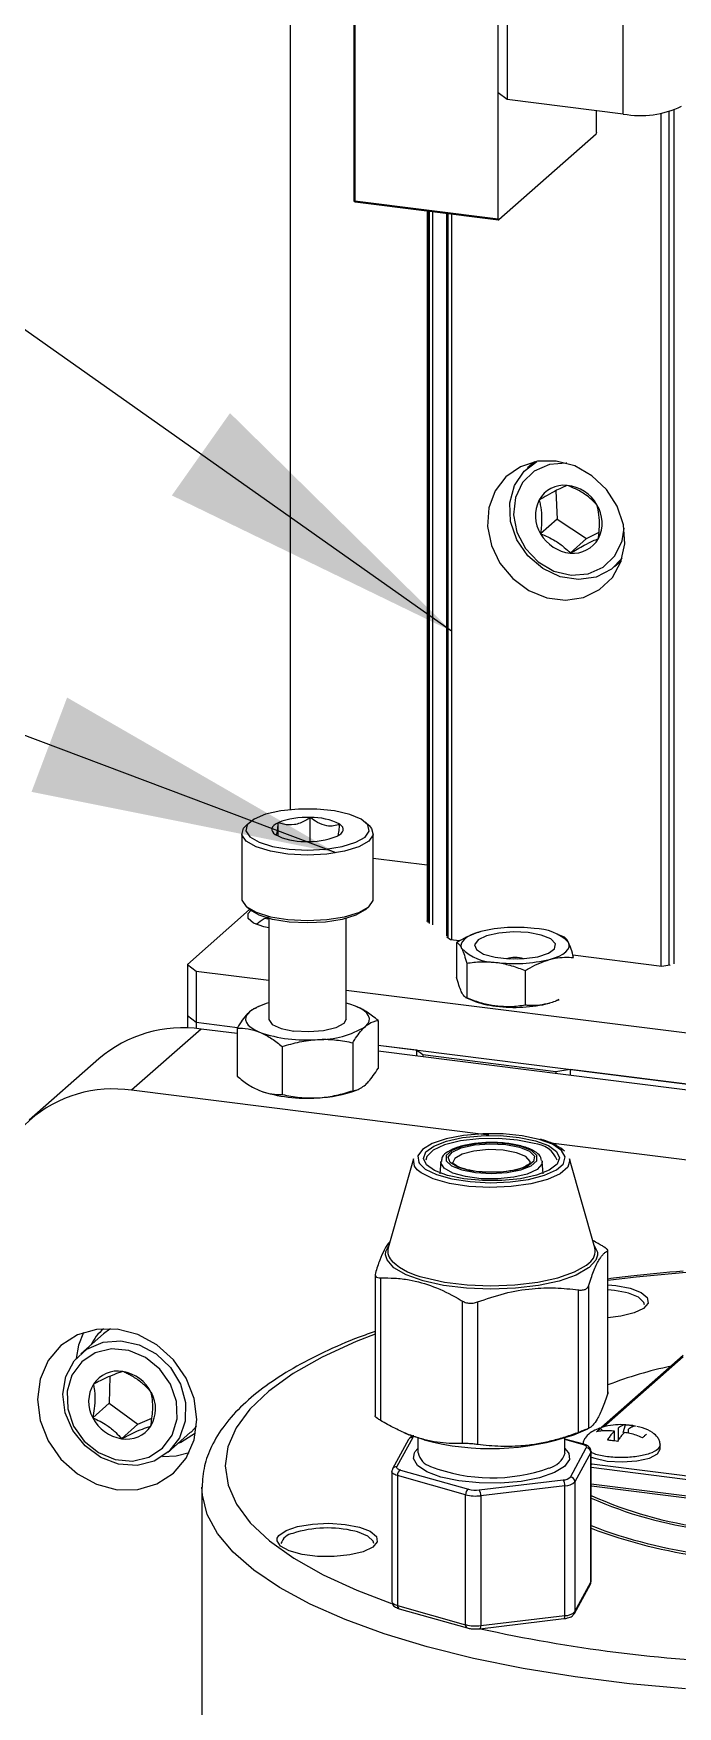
# Model space of a CAD drawing. Header units: millimetres. Extents: x 0 to 279, y 0 to 216.
# Drawn here: x 157.53 to 164.46, y 142.85 to 160.87 of the extents above; entities that cross this region are included whole.
import ezdxf

# ---------------------------------------------------------------- set-up
doc = ezdxf.new("R2010")
doc.units = ezdxf.units.MM
doc.layers.add('DIM', color=1, linetype='Continuous')
doc.dimstyles.new('SLDDIMSTYLE0', dxfattribs={"dimtxt": 0.18, "dimasz": 3.302, "dimexe": 0, "dimexo": 0.0625, "dimgap": 0, "dimtad": 0, "dimtih": 1, "dimtoh": 1, "dimdec": 0, "dimrnd": 1e-09, "dimzin": 0, "dimdsep": 46, "dimtxsty": 'Standard', "dimsah": 1, "dimcen": 0.09, "dimadec": 0, "dimazin": 0, "dimtfac": 3.302, "dimtdec": 0, "dimtofl": 0, "dimtmove": 0, "dimatfit": 3, "dimfxl": 0, "dimfrac": 2, "dimtolj": 1, "dimtzin": 0, "dimarcsym": 0})

msp = doc.modelspace()

# ---------------------------------------------------------------- linework, layer by layer
at = {"color": 7, "linetype": 'Continuous', "lineweight": 25}
for p, q in [((160.289, 163.914), (160.289, 152.512)), ((160.976, 162.5), (160.976, 159.075)), ((160.987, 162.495), (160.987, 159.07)), ((162.531, 160.234), (162.531, 162.2)), ((162.531, 158.875), (162.531, 162.2)), ((162.628, 162.158), (162.628, 160.163)), ((163.878, 160.005), (163.878, 162.001)), ((162.628, 160.163), (162.531, 160.234)), ((163.878, 160.005), (162.628, 160.163)), ((163.591, 159.811), (163.591, 160.041)), ((164.368, 160.031), (164.368, 150.836)), ((164.422, 160.048), (164.422, 150.852)), ((164.283, 160.013), (164.283, 150.826)), ((163.585, 159.79), (162.536, 158.865)), ((160.987, 159.07), (162.531, 158.875)), ((160.991, 159.058), (162.534, 158.864)), ((161.766, 158.961), (161.766, 151.309)), ((161.789, 158.958), (161.789, 151.286)), ((161.973, 158.935), (161.973, 151.155)), ((161.988, 158.933), (161.988, 151.133)), ((162.027, 158.928), (162.027, 151.11)), ((162.92, 156.259), (162.847, 156.194)), ((163.15, 155.947), (163.164, 155.64)), ((163.164, 155.64), (162.987, 155.484)), ((163.164, 155.64), (163.483, 155.432)), ((163.483, 155.432), (163.306, 155.276)), ((163.483, 155.432), (163.617, 155.501)), ((163.784, 155.131), (163.857, 155.196)), ((159.855, 152.378), (159.815, 152.343)), ((160.16, 152.227), (160.16, 152.372)), ((160.507, 152.172), (160.507, 152.427)), ((161.14, 152.343), (161.1, 152.378)), ((159.769, 152.259), (159.769, 151.554)), ((161.186, 151.554), (161.186, 152.259)), ((161.766, 151.915), (161.186, 151.988)), ((159.854, 151.436), (159.183, 150.844)), ((159.815, 151.47), (159.855, 151.435)), ((161.1, 151.435), (161.14, 151.47)), ((160.061, 151.338), (160.04, 151.332)), ((160.061, 151.341), (160.061, 150.257)), ((160.894, 150.257), (160.894, 151.341)), ((161.762, 151.311), (161.766, 151.314)), ((161.766, 151.309), (161.762, 151.311)), ((161.978, 151.14), (161.981, 151.143)), ((162.017, 151.112), (161.978, 151.14)), ((162.115, 151.099), (162.017, 151.112)), ((162.083, 151.08), (162.083, 150.707)), ((162.252, 151.169), (162.24, 151.164)), ((163.246, 151.138), (163.174, 151.169)), ((159.183, 150.844), (159.279, 150.774)), ((159.183, 150.844), (159.183, 150.294)), ((162.192, 150.859), (162.192, 150.485)), ((164.293, 150.825), (163.336, 150.945)), ((164.379, 150.838), (164.293, 150.825)), ((164.383, 150.841), (164.379, 150.838)), ((159.279, 150.774), (160.061, 150.675)), ((159.279, 150.774), (159.279, 150.224)), ((162.822, 150.779), (162.822, 150.406)), ((160.894, 150.57), (165.676, 149.968)), ((162.18, 150.49), (162.252, 150.459)), ((159.183, 150.294), (159.279, 150.224)), ((159.183, 150.294), (159.183, 150.161)), ((159.95, 150.393), (159.926, 150.382)), ((163.174, 150.459), (163.186, 150.465)), ((159.332, 150.15), (158.583, 149.49)), ((159.279, 150.224), (159.723, 150.168)), ((159.279, 150.224), (159.279, 150.155)), ((159.718, 150.101), (159.332, 150.15)), ((159.718, 150.159), (159.718, 149.643)), ((161.237, 150.242), (161.237, 149.726)), ((160.205, 149.961), (160.205, 149.444)), ((160.965, 150.002), (160.965, 149.486)), ((161.237, 149.977), (161.651, 149.925)), ((161.237, 149.977), (165.676, 149.418)), ((158.229, 149.828), (157.481, 149.168)), ((180.534, 147.478), (161.237, 149.91)), ((161.651, 149.925), (161.719, 149.875)), ((161.651, 149.925), (161.651, 149.857)), ((161.719, 149.875), (163.153, 149.694)), ((161.719, 149.875), (161.719, 149.849)), ((163.153, 149.694), (163.304, 149.717)), ((163.153, 149.694), (163.153, 149.668)), ((163.304, 149.717), (165.676, 149.418)), ((163.304, 149.717), (163.304, 149.649)), ((162.429, 149.005), (158.583, 149.49)), ((161.004, 149.492), (161.029, 149.503)), ((165.568, 148.61), (163.097, 148.921)), ((161.619, 148.751), (161.346, 147.792)), ((161.913, 148.722), (161.901, 148.59)), ((162.042, 148.712), (162.042, 148.708)), ((163.003, 148.73), (163.004, 148.722)), ((163.016, 148.59), (163.004, 148.722)), ((163.572, 147.792), (163.298, 148.751)), ((163.71, 146.226), (163.71, 147.761)), ((163.712, 146.242), (163.712, 147.765)), ((161.205, 147.506), (161.205, 145.982)), ((161.264, 147.469), (161.264, 145.934)), ((163.396, 145.805), (163.396, 147.34)), ((163.504, 147.382), (163.504, 145.848)), ((163.712, 147.395), (163.798, 147.387)), ((162.145, 145.685), (162.145, 147.22)), ((162.309, 147.21), (162.309, 145.675)), ((158.281, 146.868), (158.037, 146.653)), ((158.28, 146.922), (158.279, 146.922)), ((164.524, 146.634), (163.643, 145.857)), ((158.347, 146.409), (158.342, 146.119)), ((158.342, 146.119), (158.165, 145.963)), ((158.342, 146.119), (158.65, 145.893)), ((158.65, 145.893), (158.474, 145.737)), ((158.65, 145.893), (158.802, 145.958)), ((158.974, 145.59), (159.218, 145.806)), ((159.271, 145.797), (159.272, 145.797)), ((161.516, 145.803), (161.57, 145.78)), ((163.347, 145.78), (163.496, 145.844)), ((163.633, 145.848), (163.656, 145.821)), ((163.783, 145.713), (163.783, 145.818)), ((163.826, 145.723), (163.826, 145.854)), ((163.877, 145.803), (163.902, 145.887)), ((163.934, 145.796), (163.934, 145.84)), ((161.566, 145.729), (161.394, 145.414)), ((161.61, 145.752), (161.438, 145.437)), ((161.732, 145.724), (161.57, 145.78)), ((161.667, 145.744), (161.667, 145.585)), ((163.25, 145.585), (163.25, 145.744)), ((163.454, 145.677), (163.25, 145.734)), ((163.308, 145.324), (163.479, 145.639)), ((163.442, 145.681), (163.442, 145.68)), ((164.275, 145.626), (164.275, 145.681)), ((163.529, 145.589), (163.357, 145.274)), ((163.529, 144.191), (163.529, 145.589)), ((163.531, 144.201), (163.531, 145.599)), ((161.386, 145.383), (161.386, 143.984)), ((162.179, 145.133), (161.445, 145.34)), ((161.445, 145.34), (161.445, 143.942)), ((161.477, 145.4), (162.211, 145.193)), ((162.326, 145.186), (163.232, 145.294)), ((163.357, 145.274), (163.357, 143.875)), ((159.34, 145.21), (159.34, 141.62)), ((162.179, 143.734), (162.179, 145.133)), ((163.249, 145.231), (162.343, 145.123)), ((162.343, 145.123), (162.343, 143.724)), ((163.249, 143.833), (163.249, 145.231)), ((163.534, 145.231), (164.761, 145.076)), ((163.351, 143.854), (163.523, 144.17)), ((163.357, 143.875), (163.529, 144.191)), ((161.445, 143.942), (162.179, 143.734)), ((161.464, 143.906), (162.198, 143.699)), ((162.343, 143.724), (163.249, 143.833)), ((162.332, 143.691), (163.238, 143.799))]:
    msp.add_line(p, q, dxfattribs=at)
at = {"color": 8, "linetype": 'Continuous', "lineweight": 25}
for p, q in [((161.773, 158.96), (161.773, 151.298)), ((161.822, 158.954), (161.822, 151.273)), ((164.522, 146.619), (163.665, 145.863)), ((163.44, 145.676), (163.25, 145.729)), ((163.531, 145.469), (163.538, 145.468)), ((165.003, 145.24), (163.531, 145.426)), ((163.538, 145.468), (165.068, 145.275)), ((163.531, 145.253), (164.768, 145.097))]:
    msp.add_line(p, q, dxfattribs=at)
at = {"color": 8, "linetype": 'Continuous', "lineweight": 25, "flags": 128}
for points in [[(160.976, 159.075), (160.976, 159.075), (160.977, 159.074), (160.978, 159.073), (160.979, 159.072), (160.982, 159.071), (160.984, 159.07), (160.987, 159.07)], [(160.991, 159.058), (160.991, 159.058), (160.99, 159.059), (160.989, 159.06), (160.988, 159.062), (160.988, 159.064), (160.987, 159.067), (160.987, 159.07)], [(162.973, 148.961), (162.79, 149), (162.583, 149.021), (162.366, 149.022), (162.157, 149.004), (161.97, 148.968), (161.819, 148.916), (161.715, 148.853), (161.667, 148.783), (161.677, 148.711), (161.684, 148.7)], [(162.728, 148.818), (162.586, 148.844), (162.425, 148.851), (162.268, 148.836), (162.141, 148.802), (162.062, 148.755), (162.042, 148.712)], [(163.229, 148.694), (163.234, 148.7), (163.253, 148.772), (163.213, 148.843), (163.117, 148.908), (162.973, 148.961)], [(163.298, 148.751), (163.301, 148.738), (163.281, 148.662), (163.199, 148.59), (163.063, 148.528), (162.882, 148.481), (162.67, 148.452), (162.442, 148.443), (162.215, 148.455), (162.006, 148.487), (161.831, 148.537), (161.702, 148.6), (161.659, 148.635)], [(163.004, 148.722), (163, 148.694), (162.949, 148.636), (162.844, 148.588), (162.698, 148.553), (162.526, 148.536), (162.347, 148.538), (162.179, 148.56), (162.042, 148.599), (161.95, 148.65), (161.914, 148.709), (161.913, 148.722)], [(162.875, 148.71), (162.874, 148.724), (162.829, 148.776), (162.728, 148.818)], [(161.721, 147.438), (161.54, 147.502), (161.408, 147.579), (161.334, 147.664), (161.318, 147.717)], [(161.736, 147.472), (161.952, 147.425), (162.195, 147.394), (162.453, 147.384), (162.711, 147.394), (162.956, 147.423), (163.173, 147.47), (163.352, 147.533), (163.483, 147.607), (163.511, 147.631)], [(163.6, 147.715), (163.582, 147.66), (163.511, 147.581)], [(164.555, 147.529), (164.017, 147.479), (163.712, 147.443)], [(163.798, 147.387), (163.953, 147.357), (164.069, 147.312), (164.136, 147.257), (164.145, 147.198), (164.096, 147.141), (163.994, 147.092), (163.85, 147.057), (163.712, 147.041)], [(163.903, 147.313), (163.784, 147.335), (163.712, 147.342)], [(161.205, 146.865), (161, 146.783), (160.636, 146.616), (160.322, 146.438), (160.061, 146.25), (159.856, 146.055), (159.708, 145.855), (159.62, 145.65), (159.59, 145.444), (159.621, 145.237), (159.711, 145.033), (159.86, 144.832), (160.067, 144.637), (160.329, 144.45), (160.644, 144.272), (161.009, 144.105), (161.38, 143.964)], [(161.618, 145.761), (161.614, 145.757), (161.61, 145.752)], [(161.914, 145.324), (161.761, 145.381), (161.66, 145.449), (161.618, 145.525), (161.629, 145.585)], [(163.292, 145.579), (163.297, 145.513), (163.246, 145.439), (163.136, 145.372), (162.977, 145.317), (162.778, 145.278), (162.556, 145.259), (162.327, 145.261), (162.108, 145.283), (161.914, 145.324)], [(163.531, 145.599), (163.531, 145.596), (163.529, 145.589)], [(161.445, 145.34), (161.429, 145.345), (161.416, 145.351), (161.405, 145.357), (161.396, 145.364), (161.39, 145.371), (161.387, 145.378), (161.386, 145.383)], [(164.548, 143.042), (163.945, 143.097), (163.36, 143.171), (162.799, 143.262), (162.266, 143.371), (161.766, 143.496), (161.303, 143.636), (160.881, 143.79), (160.504, 143.956), (160.176, 144.133), (159.899, 144.32), (159.676, 144.514), (159.508, 144.715), (159.397, 144.92), (159.345, 145.128), (159.34, 145.214)], [(160.882, 144.815), (161.036, 144.785), (161.153, 144.74), (161.219, 144.685), (161.228, 144.626), (161.179, 144.568), (161.077, 144.52), (160.933, 144.485), (160.763, 144.467), (160.585, 144.469), (160.418, 144.49), (160.281, 144.528), (160.188, 144.579), (160.149, 144.637), (160.152, 144.665)], [(163.529, 144.191), (163.531, 144.198), (163.531, 144.201)], [(161.386, 143.984), (161.387, 143.98), (161.39, 143.972), (161.396, 143.965), (161.405, 143.959), (161.416, 143.953), (161.429, 143.947), (161.445, 143.942)], [(163.238, 143.799), (163.239, 143.799), (163.241, 143.8), (163.244, 143.804), (163.246, 143.809), (163.248, 143.816), (163.249, 143.824), (163.249, 143.833)], [(162.332, 143.691), (162.333, 143.691), (162.336, 143.692), (162.338, 143.696), (162.34, 143.701), (162.342, 143.708), (162.343, 143.716), (162.343, 143.724)]]:
    msp.add_lwpolyline(points, dxfattribs=at)
at = {"color": 7, "linetype": 'Continuous', "lineweight": 25, "flags": 128}
for points in [[(162.531, 158.875), (162.531, 158.872), (162.531, 158.87), (162.532, 158.867), (162.532, 158.866), (162.533, 158.864), (162.534, 158.864), (162.535, 158.864), (162.536, 158.865)], [(163.155, 156.267), (162.955, 156.265), (162.77, 156.207), (162.614, 156.099), (162.498, 155.947), (162.43, 155.764), (162.416, 155.563), (162.457, 155.359), (162.55, 155.167), (162.688, 155.001), (162.86, 154.874), (163.054, 154.794), (163.256, 154.769), (163.45, 154.799), (163.622, 154.883), (163.76, 155.014), (163.853, 155.183), (163.894, 155.377), (163.88, 155.582), (163.813, 155.782), (163.696, 155.962), (163.54, 156.11), (163.355, 156.215), (163.155, 156.267)], [(163.865, 155.221), (163.751, 155.104), (163.584, 155.018), (163.394, 154.99), (163.197, 155.021), (163.01, 155.109), (162.85, 155.246), (162.732, 155.42), (162.665, 155.616), (162.657, 155.816), (162.707, 156.003), (162.811, 156.159), (162.946, 156.263)], [(163.27, 156.244), (163.264, 156.244), (163.082, 156.23), (162.919, 156.158), (162.793, 156.035), (162.716, 155.874), (162.695, 155.689), (162.732, 155.5), (162.824, 155.325), (162.962, 155.181), (163.131, 155.081), (163.317, 155.037), (163.5, 155.051), (163.662, 155.124), (163.788, 155.246), (163.865, 155.408), (163.887, 155.545)], [(160.19, 152.5), (160.026, 152.463), (159.902, 152.411), (159.829, 152.349), (159.813, 152.283), (159.857, 152.219), (159.956, 152.162), (160.101, 152.116), (160.28, 152.088), (160.476, 152.078), (160.672, 152.087), (160.851, 152.116), (160.997, 152.161), (161.097, 152.218), (161.141, 152.282), (161.127, 152.348), (161.055, 152.41), (160.932, 152.462), (160.768, 152.499), (160.578, 152.519), (160.38, 152.519), (160.19, 152.5)], [(161.14, 152.343), (161.168, 152.311), (161.184, 152.241), (161.136, 152.173), (161.03, 152.112), (160.875, 152.064), (160.685, 152.034), (160.476, 152.023), (160.267, 152.034), (160.077, 152.065), (159.923, 152.113), (159.817, 152.174), (159.771, 152.242), (159.787, 152.313), (159.815, 152.343)], [(160.16, 152.372), (160.134, 152.358), (160.114, 152.342), (160.101, 152.326), (160.094, 152.309), (160.093, 152.293), (160.099, 152.276), (160.112, 152.26), (160.13, 152.244)], [(160.795, 152.227), (160.821, 152.241), (160.84, 152.257), (160.854, 152.273), (160.861, 152.29), (160.862, 152.306), (160.856, 152.323), (160.843, 152.339), (160.825, 152.355)], [(159.769, 151.554), (159.771, 151.537), (159.817, 151.468), (159.923, 151.407), (160.077, 151.359), (160.267, 151.328), (160.476, 151.318), (160.685, 151.328), (160.875, 151.358), (161.03, 151.406), (161.136, 151.467), (161.184, 151.536), (161.186, 151.554)], [(160.061, 151.239), (160.006, 151.251), (159.897, 151.29), (159.838, 151.34), (159.837, 151.393), (159.866, 151.426)], [(161.1, 151.435), (161.097, 151.432), (160.997, 151.375), (160.851, 151.33), (160.672, 151.302), (160.476, 151.292), (160.28, 151.302), (160.101, 151.331), (159.956, 151.376), (159.857, 151.433), (159.855, 151.435)], [(162.344, 151.2), (162.288, 151.183), (162.239, 151.163), (162.199, 151.142), (162.167, 151.119), (162.145, 151.094), (162.133, 151.069), (162.13, 151.044), (162.137, 151.018)], [(162.374, 150.958), (162.497, 150.923), (162.65, 150.906), (162.81, 150.908), (162.958, 150.929), (163.072, 150.967), (163.138, 151.015), (163.147, 151.069), (163.097, 151.12), (162.995, 151.161), (162.855, 151.188), (162.696, 151.196), (162.539, 151.184), (162.406, 151.154), (162.314, 151.11), (162.276, 151.058), (162.297, 151.005), (162.374, 150.958)], [(163.083, 150.899), (163.138, 150.917), (163.187, 150.936), (163.227, 150.958), (163.259, 150.981), (163.281, 151.005), (163.294, 151.031), (163.296, 151.056), (163.289, 151.081)], [(162.735, 150.904), (162.713, 150.906), (162.691, 150.904)], [(159.854, 150.335), (159.828, 150.308), (159.814, 150.279), (159.811, 150.25), (159.82, 150.221), (159.839, 150.193), (159.87, 150.165), (159.911, 150.14), (159.961, 150.116)], [(160.993, 150.397), (160.934, 150.419), (160.894, 150.43)], [(161.101, 150.178), (161.126, 150.206), (161.141, 150.235), (161.144, 150.264), (161.135, 150.293), (161.116, 150.321), (161.085, 150.348), (161.044, 150.374), (160.993, 150.397)], [(160.061, 150.257), (160.061, 150.252), (160.098, 150.2), (160.192, 150.156), (160.33, 150.127)], [(160.894, 150.257), (160.867, 150.208), (160.781, 150.162), (160.649, 150.13), (160.49, 150.118), (160.33, 150.127)], [(162.933, 148.946), (163.071, 148.894), (163.16, 148.831), (163.192, 148.762), (163.165, 148.693), (163.08, 148.629), (162.945, 148.576), (162.771, 148.538), (162.571, 148.518), (162.362, 148.517), (162.161, 148.536), (161.985, 148.573), (161.846, 148.625), (161.757, 148.688), (161.725, 148.757), (161.753, 148.826), (161.838, 148.889), (161.973, 148.942), (162.147, 148.981), (162.347, 149.001), (162.555, 149.002), (162.756, 148.983), (162.933, 148.946)], [(162.917, 148.916), (162.737, 148.953), (162.533, 148.971), (162.322, 148.967), (162.123, 148.944), (161.954, 148.901), (161.83, 148.844), (161.762, 148.778), (161.75, 148.736)], [(162.779, 148.885), (162.631, 148.914), (162.461, 148.925), (162.292, 148.915), (162.142, 148.886), (162.031, 148.843), (161.971, 148.789), (161.97, 148.731), (162.028, 148.677), (162.138, 148.633), (162.287, 148.604), (162.456, 148.594), (162.626, 148.604), (162.776, 148.632), (162.887, 148.676), (162.947, 148.73), (162.947, 148.787), (162.889, 148.841), (162.779, 148.885)], [(162.761, 148.878), (162.869, 148.834), (162.922, 148.779), (162.912, 148.722), (162.841, 148.67), (162.719, 148.63), (162.561, 148.607), (162.39, 148.605), (162.228, 148.624), (162.097, 148.661), (162.015, 148.711), (161.993, 148.768), (162.034, 148.824), (162.132, 148.87), (162.275, 148.902), (162.442, 148.915), (162.612, 148.906), (162.761, 148.878)], [(161.659, 148.635), (161.63, 148.673), (161.619, 148.749), (161.619, 148.751)], [(161.684, 148.7), (161.746, 148.642), (161.867, 148.582), (162.032, 148.536), (162.229, 148.506), (162.443, 148.494), (162.658, 148.503), (162.858, 148.53), (163.029, 148.575), (163.157, 148.633), (163.229, 148.694)], [(161.318, 147.717), (161.319, 147.752), (161.355, 147.825)], [(163.562, 147.825), (163.599, 147.748), (163.6, 147.715)], [(163.511, 147.581), (163.505, 147.576), (163.371, 147.499), (163.188, 147.435), (162.966, 147.387), (162.716, 147.357), (162.453, 147.348), (162.19, 147.358), (161.941, 147.389), (161.721, 147.438)], [(164.107, 147.179), (164.1, 147.206), (164.043, 147.261), (163.933, 147.305), (163.903, 147.313)], [(158.427, 146.917), (158.205, 146.915), (157.999, 146.855), (157.821, 146.74), (157.685, 146.578), (157.599, 146.38), (157.57, 146.16), (157.599, 145.933), (157.685, 145.714), (157.821, 145.518), (157.999, 145.358), (158.205, 145.246), (158.427, 145.188), (158.649, 145.19), (158.856, 145.25), (159.034, 145.365), (159.17, 145.527), (159.256, 145.724), (159.285, 145.944), (159.256, 146.172), (159.17, 146.391), (159.034, 146.587), (158.856, 146.747), (158.649, 146.859), (158.427, 146.917)], [(158.063, 146.881), (158.012, 146.744), (157.986, 146.601)], [(158.355, 146.923), (158.347, 146.918), (158.281, 146.868)], [(158.826, 145.496), (158.641, 145.45), (158.443, 145.464), (158.252, 145.536), (158.083, 145.66), (157.951, 145.825), (157.869, 146.017), (157.843, 146.217), (157.876, 146.409), (157.965, 146.576), (158.102, 146.702), (158.275, 146.776), (158.468, 146.793), (158.665, 146.749), (158.847, 146.65), (159, 146.504), (159.108, 146.324), (159.162, 146.126), (159.159, 145.927), (159.097, 145.746), (158.982, 145.598), (158.826, 145.496)], [(158.769, 145.537), (158.916, 145.634), (159.02, 145.776), (159.072, 145.951), (159.066, 146.139), (159.002, 146.324), (158.888, 146.487), (158.733, 146.612), (158.554, 146.686), (158.367, 146.704), (158.192, 146.662), (158.045, 146.565), (157.94, 146.422), (157.889, 146.248), (157.895, 146.059), (157.958, 145.874), (158.073, 145.711), (158.228, 145.587), (158.407, 145.512), (158.593, 145.495), (158.769, 145.537)], [(159.271, 145.797), (159.114, 145.697), (159.08, 145.684)], [(159.218, 145.806), (159.227, 145.813), (159.282, 145.872)], [(161.629, 145.585), (161.638, 145.601), (161.667, 145.633)], [(163.25, 145.633), (163.286, 145.59), (163.292, 145.579)], [(163.479, 145.639), (163.481, 145.644), (163.481, 145.649), (163.479, 145.654), (163.474, 145.659), (163.468, 145.664), (163.461, 145.668), (163.451, 145.672), (163.44, 145.676)], [(163.531, 145.54), (163.57, 145.526), (163.706, 145.496), (163.866, 145.487), (164.025, 145.498), (164.159, 145.529), (164.247, 145.575), (164.275, 145.626)], [(158.916, 145.546), (159.062, 145.553), (159.204, 145.588)], [(161.438, 145.437), (161.436, 145.432), (161.437, 145.427), (161.439, 145.422), (161.443, 145.417), (161.449, 145.412), (161.457, 145.408), (161.466, 145.404), (161.477, 145.4)], [(160.152, 144.665), (160.17, 144.696), (160.246, 144.749), (160.371, 144.792), (160.53, 144.818), (160.707, 144.826), (160.882, 144.815)], [(161.19, 144.607), (161.184, 144.634), (161.126, 144.688), (161.016, 144.733), (160.987, 144.741)]]:
    msp.add_lwpolyline(points, dxfattribs=at)
at = {"color": 7, "linetype": 'Continuous', "lineweight": 25}
for centre, radius, start, end in [((164.059, 161.042), 1.053, 260.1172, 295.1509), ((163.559, 159.809), 0.0328, 324.9309, 3.5931), ((160.993, 159.075), 0.0167, 180, 262.8192), ((163.242, 155.696), 0.311, 84.0163, 150.6107), ((163.232, 155.59), 0.417, 29.78, 84.1415), ((163.301, 155.68), 0.37, 152.9771, 211.9821), ((163.28, 155.601), 0.37, 332.9771, 31.9821), ((163.349, 155.691), 0.417, 209.78, 264.1415), ((163.339, 155.586), 0.311, 264.0163, 330.6107), ((160.459, 151.615), 0.814, 86.5919, 111.5324), ((160.527, 151.784), 0.644, 62.4842, 91.7746), ((160.428, 152.815), 0.644, 242.4842, 271.7746), ((160.496, 152.984), 0.814, 266.5919, 291.5324), ((162.716, 149.674), 1.571, 82.5487, 103.6968), ((162.926, 150.719), 0.513, 44.9714, 90.7042), ((162.501, 151.381), 0.513, 224.9714, 270.7042), ((162.711, 152.426), 1.571, 262.5487, 283.6968), ((162.713, 150.621), 0.3, 72.4462, 107.5538), ((160.182, 149.893), 0.551, 102.7053, 126.5674), ((162.598, 151.317), 0.925, 248.0005, 264.3156), ((162.711, 151.954), 1.571, 262.5487, 283.6968), ((159.134, 148.774), 1.389, 81.8416, 130.6612), ((160.463, 151.586), 1.554, 251.1486, 274.4899), ((160.604, 150.985), 0.948, 268.879, 301.6372), ((158.38, 148.148), 1.357, 81.3986, 181.4206), ((160.463, 150.958), 1.554, 251.1486, 274.4899), ((160.55, 150.683), 1.275, 271.5685, 290.8801), ((162.904, 148.634), 0.282, 21.1605, 87.364), ((161.49, 147.757), 0.149, 166.2029, 229.2395), ((163.421, 147.757), 0.155, 305.4938, 13.1579), ((158.671, 146.478), 0.592, 131.4782, 153.0409), ((165.257, 142.336), 4.27, 101.6901, 111.211), ((158.434, 146.151), 0.315, 80.264, 146.352), ((158.419, 146.045), 0.421, 26.7486, 80.7277), ((158.483, 146.138), 0.363, 148.9875, 208.8617), ((158.478, 146.06), 0.363, 328.9875, 28.8617), ((158.541, 146.153), 0.421, 206.7486, 260.7277), ((158.527, 146.047), 0.315, 260.264, 326.352), ((162.447, 148.417), 2.786, 255.1433, 288.8527), ((163.477, 145.588), 0.0518, 1.778, 87.1587), ((161.87, 145.635), 0.209, 193.8422, 251.3198), ((163.021, 145.654), 0.24, 283.9714, 343.4227), ((161.511, 145.344), 0.0657, 120.4472, 182.7977), ((163.233, 145.402), 0.108, 269.3441, 313.5856), ((163.147, 145.237), 0.102, 356.4763, 33.5716), ((163.251, 145.385), 0.154, 269.3441, 313.5856), ((163.305, 145.272), 0.0518, 1.778, 87.1587), ((162.245, 145.136), 0.0657, 120.4472, 182.7977), ((162.288, 145.565), 0.445, 255.9042, 277.17), ((162.287, 145.495), 0.312, 255.9042, 277.17), ((162.241, 145.129), 0.102, 356.4763, 33.5716), ((163.534, 145.235), 0.0045, 226.7038, 261.0367), ((165.327, 149.112), 4.371, 245.748, 262.6561), ((165.314, 149.122), 4.401, 246.1064, 262.5826), ((160.344, 144.56), 0.16, 99.267, 162.9177), ((165.418, 149.65), 5.202, 248.7367, 262.7361), ((165.421, 149.715), 5.29, 249.0672, 262.7433), ((163.251, 143.986), 0.154, 269.3441, 313.5856), ((162.288, 144.166), 0.445, 255.9042, 277.17)]:
    msp.add_arc(centre, radius, start, end, dxfattribs=at)
at = {"color": 8, "linetype": 'Continuous', "lineweight": 25}
for centre, radius, start, end in [((161.877, 148.183), 0.724, 228.0576, 258.7487), ((161.606, 145.706), 0.0461, 85.2862, 150.4669), ((163.448, 145.657), 0.0207, 74.9238, 113.3106), ((161.434, 145.391), 0.0461, 85.2837, 150.6335), ((162.463, 147.159), 1.843, 249.0197, 289.5124), ((163.561, 145.447), 0.0313, 137.5555, 161.2518), ((160.693, 143.546), 1.23, 76.1871, 107.7622), ((163.485, 144.19), 0.0436, 331.4942, 0.169), ((161.479, 143.937), 0.0338, 171.6069, 244.1704), ((163.313, 143.875), 0.0436, 331.4643, 0.1692), ((162.213, 143.729), 0.0338, 171.6023, 244.2058), ((165.807, 159.375), 16.063, 257.5302, 268.0881)]:
    msp.add_arc(centre, radius, start, end, dxfattribs=at)
at = {"color": 7, "linetype": 'Continuous', "lineweight": 25}
for points, knots in [([(163.275, 156.005), (163.258, 155.998), (163.225, 155.984), (163.153, 155.95), (163.065, 155.902), (163, 155.865), (162.971, 155.848)], [0, 0, 0, 0, 0.216453, 0.440306, 0.751896, 1, 1, 1, 1]), ([(163.594, 155.797), (163.557, 155.834), (163.492, 155.897), (163.372, 155.966), (163.305, 155.993), (163.275, 156.005)], [0, 0, 0, 0, 0.439122, 0.751371, 1, 1, 1, 1]), ([(162.971, 155.848), (162.976, 155.831), (162.988, 155.782), (163.001, 155.681), (162.997, 155.57), (162.989, 155.504), (162.987, 155.484)], [0, 0, 0, 0, 0.180942, 0.506293, 0.843975, 1, 1, 1, 1]), ([(163.61, 155.433), (163.612, 155.454), (163.62, 155.519), (163.624, 155.63), (163.611, 155.731), (163.599, 155.78), (163.594, 155.797)], [0, 0, 0, 0, 0.156025, 0.493707, 0.819058, 1, 1, 1, 1]), ([(162.987, 155.484), (163.013, 155.473), (163.066, 155.452), (163.156, 155.405), (163.24, 155.343), (163.286, 155.297), (163.306, 155.276)], [0, 0, 0, 0, 0.216453, 0.440306, 0.751896, 1, 1, 1, 1]), ([(163.306, 155.276), (163.331, 155.291), (163.382, 155.32), (163.468, 155.367), (163.548, 155.407), (163.591, 155.425), (163.61, 155.433)], [0, 0, 0, 0, 0.216453, 0.440306, 0.751896, 1, 1, 1, 1]), ([(160.16, 152.372), (160.158, 152.352), (160.154, 152.311), (160.146, 152.259), (160.138, 152.235), (160.133, 152.241), (160.13, 152.244)], [0, 0, 0, 0, 0.216453, 0.440306, 0.751896, 1, 1, 1, 1]), ([(160.507, 152.427), (160.49, 152.416), (160.436, 152.381), (160.337, 152.343), (160.235, 152.348), (160.18, 152.366), (160.16, 152.372)], [0, 0, 0, 0, 0.156025, 0.493707, 0.819058, 1, 1, 1, 1]), ([(160.825, 152.355), (160.803, 152.348), (160.759, 152.335), (160.677, 152.335), (160.588, 152.367), (160.532, 152.409), (160.507, 152.427)], [0, 0, 0, 0, 0.216453, 0.440306, 0.751896, 1, 1, 1, 1]), ([(160.802, 152.224), (160.804, 152.227), (160.809, 152.233), (160.817, 152.28), (160.822, 152.332), (160.825, 152.355)], [0, 0, 0, 0, 0.249547, 0.667336, 1, 1, 1, 1]), ([(160.066, 151.359), (160.047, 151.352), (159.997, 151.333), (159.956, 151.299), (159.931, 151.278)], [0, 0, 0, 0, 0.384866, 1, 1, 1, 1]), ([(160.04, 151.332), (160.043, 151.335), (160.048, 151.341), (160.053, 151.345), (160.055, 151.347)], [0, 0, 0, 0, 0.555498, 1, 1, 1, 1]), ([(162.344, 151.2), (162.274, 151.175), (162.185, 151.143), (162.1, 151.091), (162.083, 151.08)], [0, 0, 0, 0, 0.794635, 1, 1, 1, 1]), ([(162.083, 151.08), (162.092, 151.076), (162.11, 151.067), (162.128, 151.035), (162.137, 151.018)], [0, 0, 0, 0, 0.495458, 1, 1, 1, 1]), ([(162.137, 151.018), (162.139, 151.016), (162.148, 150.995), (162.167, 150.947), (162.183, 150.888), (162.192, 150.859)], [0, 0, 0, 0, 0.070036, 0.530757, 1, 1, 1, 1]), ([(163.289, 151.081), (163.287, 151.084), (163.278, 151.103), (163.259, 151.13), (163.243, 151.139), (163.234, 151.143)], [0, 0, 0, 0, 0.070036, 0.530757, 1, 1, 1, 1]), ([(163.343, 150.921), (163.334, 150.953), (163.316, 151.017), (163.298, 151.06), (163.289, 151.081)], [0, 0, 0, 0, 0.495458, 1, 1, 1, 1]), ([(162.192, 150.859), (162.243, 150.866), (162.346, 150.881), (162.453, 150.872), (162.507, 150.868)], [0, 0, 0, 0, 0.495458, 1, 1, 1, 1]), ([(162.507, 150.868), (162.514, 150.867), (162.571, 150.859), (162.677, 150.835), (162.773, 150.798), (162.822, 150.779)], [0, 0, 0, 0, 0.070036, 0.530757, 1, 1, 1, 1]), ([(162.822, 150.779), (162.839, 150.79), (162.924, 150.842), (163.012, 150.874), (163.083, 150.899)], [0, 0, 0, 0, 0.205365, 1, 1, 1, 1]), ([(163.083, 150.899), (163.103, 150.904), (163.191, 150.926), (163.277, 150.923), (163.343, 150.921)], [0, 0, 0, 0, 0.227426, 1, 1, 1, 1]), ([(162.137, 150.547), (162.136, 150.55), (162.126, 150.57), (162.108, 150.618), (162.091, 150.677), (162.083, 150.707)], [0, 0, 0, 0, 0.070036, 0.530757, 1, 1, 1, 1]), ([(162.192, 150.485), (162.183, 150.49), (162.165, 150.498), (162.147, 150.531), (162.137, 150.547)], [0, 0, 0, 0, 0.495458, 1, 1, 1, 1]), ([(162.507, 150.397), (162.499, 150.398), (162.443, 150.405), (162.336, 150.429), (162.24, 150.467), (162.192, 150.485)], [0, 0, 0, 0, 0.070036, 0.530757, 1, 1, 1, 1]), ([(159.854, 150.335), (159.836, 150.318), (159.801, 150.283), (159.755, 150.219), (159.728, 150.175), (159.718, 150.159)], [0, 0, 0, 0, 0.3839, 0.7734, 1, 1, 1, 1]), ([(159.924, 150.375), (159.912, 150.372), (159.889, 150.366), (159.865, 150.345), (159.854, 150.335)], [0, 0, 0, 0, 0.5247038, 1, 1, 1, 1]), ([(161.237, 150.242), (161.198, 150.274), (161.118, 150.338), (161.035, 150.378), (160.993, 150.397)], [0, 0, 0, 0, 0.495458, 1, 1, 1, 1]), ([(162.822, 150.406), (162.771, 150.399), (162.667, 150.384), (162.561, 150.392), (162.507, 150.397)], [0, 0, 0, 0, 0.495458, 1, 1, 1, 1]), ([(163.083, 150.428), (163.048, 150.42), (162.978, 150.404), (162.891, 150.402), (162.839, 150.405), (162.822, 150.406)], [0, 0, 0, 0, 0.39445, 0.794928, 1, 1, 1, 1]), ([(163.182, 150.467), (163.169, 150.46), (163.136, 150.442), (163.103, 150.433), (163.083, 150.428)], [0, 0, 0, 0, 0.399113, 1, 1, 1, 1]), ([(159.718, 150.159), (159.757, 150.159), (159.837, 150.158), (159.92, 150.13), (159.961, 150.116)], [0, 0, 0, 0, 0.495458, 1, 1, 1, 1]), ([(159.961, 150.116), (159.967, 150.114), (160.011, 150.095), (160.094, 150.049), (160.168, 149.99), (160.205, 149.961)], [0, 0, 0, 0, 0.0700474, 0.5307624, 1, 1, 1, 1]), ([(160.965, 150.002), (160.975, 150.018), (161.002, 150.062), (161.047, 150.125), (161.083, 150.161), (161.101, 150.178)], [0, 0, 0, 0, 0.226601, 0.610821, 1, 1, 1, 1]), ([(161.101, 150.178), (161.112, 150.187), (161.158, 150.225), (161.203, 150.235), (161.237, 150.242)], [0, 0, 0, 0, 0.244366, 1, 1, 1, 1]), ([(160.205, 149.961), (160.267, 149.98), (160.391, 150.018), (160.52, 150.031), (160.585, 150.037)], [0, 0, 0, 0, 0.495458, 1, 1, 1, 1]), ([(160.585, 150.037), (160.594, 150.038), (160.662, 150.041), (160.791, 150.036), (160.907, 150.013), (160.965, 150.002)], [0, 0, 0, 0, 0.070047, 0.530762, 1, 1, 1, 1]), ([(159.718, 149.643), (159.737, 149.627), (159.777, 149.595), (159.837, 149.552), (159.899, 149.515), (159.941, 149.497), (159.961, 149.487)], [0, 0, 0, 0, 0.247269, 0.495363, 0.746874, 1, 1, 1, 1]), ([(161.101, 149.55), (161.112, 149.56), (161.158, 149.604), (161.203, 149.673), (161.237, 149.726)], [0, 0, 0, 0, 0.244366, 1, 1, 1, 1]), ([(159.961, 149.487), (159.967, 149.485), (160.011, 149.468), (160.094, 149.447), (160.168, 149.445), (160.205, 149.444)], [0, 0, 0, 0, 0.070047, 0.530762, 1, 1, 1, 1]), ([(160.205, 149.444), (160.267, 149.432), (160.391, 149.407), (160.52, 149.408), (160.585, 149.409)], [0, 0, 0, 0, 0.495458, 1, 1, 1, 1]), ([(160.585, 149.409), (160.594, 149.409), (160.662, 149.414), (160.791, 149.433), (160.907, 149.468), (160.965, 149.486)], [0, 0, 0, 0, 0.0700474, 0.5307624, 1, 1, 1, 1]), ([(160.965, 149.486), (160.975, 149.487), (161.002, 149.491), (161.047, 149.508), (161.083, 149.536), (161.101, 149.55)], [0, 0, 0, 0, 0.226601, 0.610821, 1, 1, 1, 1]), ([(162.793, 148.886), (162.769, 148.892), (162.7, 148.91), (162.565, 148.927), (162.396, 148.929), (162.232, 148.913), (162.089, 148.88), (161.988, 148.833), (161.926, 148.783), (161.921, 148.74), (161.919, 148.724)], [0, 0, 0, 0, 0.0751186, 0.2201344, 0.3642035, 0.508208, 0.6531174, 0.8009722, 0.9285501, 1, 1, 1, 1]), ([(162.997, 148.733), (162.996, 148.744), (162.992, 148.779), (162.941, 148.824), (162.873, 148.862), (162.813, 148.88), (162.793, 148.886)], [0, 0, 0, 0, 0.13609, 0.444592, 0.809427, 1, 1, 1, 1]), ([(163.246, 148.833), (163.219, 148.855), (163.162, 148.901), (163.063, 148.94), (162.999, 148.959), (162.986, 148.962)], [0, 0, 0, 0, 0.430525, 0.887571, 1, 1, 1, 1]), ([(162.442, 148.608), (162.404, 148.609), (162.315, 148.611), (162.19, 148.633), (162.093, 148.666), (162.043, 148.704), (162.043, 148.709), (162.043, 148.711)], [0, 0, 0, 0, 0.173315, 0.400109, 0.622961, 0.815176, 1, 1, 1, 1]), ([(162.874, 148.71), (162.875, 148.709), (162.876, 148.707), (162.836, 148.672), (162.749, 148.639), (162.626, 148.615), (162.515, 148.604), (162.454, 148.608), (162.442, 148.608)], [0, 0, 0, 0, 0.156181, 0.339281, 0.53103, 0.736518, 0.948953, 1, 1, 1, 1]), ([(161.365, 147.861), (161.363, 147.859), (161.342, 147.843), (161.305, 147.778), (161.255, 147.664), (161.223, 147.569), (161.208, 147.521)], [0, 0, 0, 0, 0.038253, 0.396798, 0.696295, 1, 1, 1, 1]), ([(163.654, 147.813), (163.638, 147.822), (163.604, 147.843), (163.569, 147.861), (163.549, 147.871)], [0, 0, 0, 0, 0.4461737, 1, 1, 1, 1]), ([(163.71, 147.761), (163.71, 147.761), (163.712, 147.762), (163.713, 147.764), (163.712, 147.766), (163.711, 147.769), (163.709, 147.772), (163.706, 147.775), (163.702, 147.779), (163.697, 147.784), (163.691, 147.788), (163.685, 147.793), (163.678, 147.798), (163.67, 147.803), (163.662, 147.808), (163.656, 147.811), (163.654, 147.813)], [0, 0, 0, 0, 0.07207, 0.144604, 0.218644, 0.293225, 0.365303, 0.437905, 0.512179, 0.587036, 0.657187, 0.72782, 0.799946, 0.872574, 0.936127, 1, 1, 1, 1]), ([(163.504, 147.382), (163.513, 147.41), (163.531, 147.467), (163.558, 147.541), (163.587, 147.607), (163.614, 147.659), (163.639, 147.698), (163.663, 147.726), (163.686, 147.748), (163.702, 147.757), (163.71, 147.761)], [0, 0, 0, 0, 0.133791, 0.268048, 0.404118, 0.540981, 0.654717, 0.768908, 0.884296, 1, 1, 1, 1]), ([(161.208, 147.521), (161.206, 147.512), (161.203, 147.494), (161.218, 147.476), (161.241, 147.469), (161.259, 147.469), (161.264, 147.469)], [0, 0, 0, 0, 0.293122, 0.586708, 0.872149, 1, 1, 1, 1]), ([(161.264, 147.469), (161.315, 147.469), (161.417, 147.47), (161.607, 147.447), (161.837, 147.383), (162.027, 147.289), (162.129, 147.229), (162.145, 147.22)], [0, 0, 0, 0, 0.175621, 0.35239, 0.645527, 0.94658, 1, 1, 1, 1]), ([(164.523, 147.542), (164.333, 147.526), (164.058, 147.503), (163.795, 147.468), (163.712, 147.457)], [0, 0, 0, 0, 0.68866, 1, 1, 1, 1]), ([(162.309, 147.21), (162.405, 147.243), (162.598, 147.31), (162.881, 147.358), (163.149, 147.367), (163.313, 147.349), (163.396, 147.34)], [0, 0, 0, 0, 0.268062, 0.540933, 0.7688651, 1, 1, 1, 1]), ([(163.396, 147.34), (163.403, 147.339), (163.419, 147.337), (163.44, 147.339), (163.46, 147.342), (163.476, 147.349), (163.489, 147.359), (163.499, 147.37), (163.502, 147.378), (163.504, 147.382)], [0, 0, 0, 0, 0.144611, 0.293223, 0.437895, 0.587008, 0.727792, 0.872544, 1, 1, 1, 1]), ([(162.145, 147.22), (162.159, 147.213), (162.186, 147.2), (162.237, 147.195), (162.279, 147.2), (162.302, 147.208), (162.309, 147.21)], [0, 0, 0, 0, 0.293122, 0.586708, 0.872149, 1, 1, 1, 1]), ([(161.205, 146.892), (161.147, 146.872), (160.949, 146.803), (160.651, 146.671), (160.314, 146.497), (160.022, 146.308), (159.775, 146.105), (159.578, 145.888), (159.442, 145.667), (159.357, 145.442), (159.346, 145.292), (159.341, 145.215)], [0, 0, 0, 0, 0.0508581, 0.1727084, 0.2951959, 0.4184275, 0.5423499, 0.6660873, 0.787345, 0.8913312, 1, 1, 1, 1]), ([(158.487, 146.461), (158.473, 146.457), (158.433, 146.444), (158.348, 146.411), (158.249, 146.365), (158.191, 146.335), (158.172, 146.325)], [0, 0, 0, 0, 0.180942, 0.506293, 0.843975, 1, 1, 1, 1]), ([(158.795, 146.235), (158.787, 146.245), (158.771, 146.264), (158.743, 146.293), (158.713, 146.322), (158.675, 146.353), (158.629, 146.387), (158.578, 146.417), (158.531, 146.441), (158.502, 146.455), (158.487, 146.461)], [0, 0, 0, 0, 0.107786, 0.216167, 0.327311, 0.439954, 0.593485, 0.752147, 0.875506, 1, 1, 1, 1]), ([(158.172, 146.325), (158.179, 146.281), (158.191, 146.204), (158.183, 146.07), (158.171, 145.996), (158.165, 145.963)], [0, 0, 0, 0, 0.439122, 0.751371, 1, 1, 1, 1]), ([(158.789, 145.873), (158.793, 145.902), (158.803, 145.96), (158.812, 146.06), (158.81, 146.156), (158.8, 146.211), (158.795, 146.235)], [0, 0, 0, 0, 0.216453, 0.440306, 0.751896, 1, 1, 1, 1]), ([(163.71, 146.226), (163.692, 146.171), (163.655, 146.06), (163.601, 145.947), (163.55, 145.877), (163.519, 145.857), (163.504, 145.848)], [0, 0, 0, 0, 0.268062, 0.540933, 0.768865, 1, 1, 1, 1]), ([(163.712, 146.242), (163.712, 146.241), (163.712, 146.238), (163.712, 146.232), (163.71, 146.228), (163.71, 146.226)], [0, 0, 0, 0, 0.265368, 0.631763, 1, 1, 1, 1]), ([(161.264, 145.934), (161.252, 145.942), (161.228, 145.956), (161.208, 145.973), (161.207, 145.979), (161.206, 145.982)], [0, 0, 0, 0, 0.354585, 0.709732, 1, 1, 1, 1]), ([(158.165, 145.963), (158.217, 145.938), (158.307, 145.895), (158.41, 145.809), (158.454, 145.759), (158.474, 145.737)], [0, 0, 0, 0, 0.4391222, 0.7513715, 1, 1, 1, 1]), ([(158.474, 145.737), (158.492, 145.747), (158.551, 145.776), (158.649, 145.823), (158.734, 145.856), (158.774, 145.868), (158.789, 145.873)], [0, 0, 0, 0, 0.156025, 0.493707, 0.819058, 1, 1, 1, 1]), ([(162.145, 145.685), (162.129, 145.685), (162.072, 145.683), (161.971, 145.687), (161.862, 145.7), (161.774, 145.718), (161.707, 145.735), (161.64, 145.755), (161.569, 145.781), (161.495, 145.812), (161.418, 145.849), (161.34, 145.889), (161.289, 145.919), (161.264, 145.934)], [0, 0, 0, 0, 0.053387, 0.199802, 0.346927, 0.421786, 0.496781, 0.572193, 0.647747, 0.735395, 0.823228, 0.911549, 1, 1, 1, 1]), ([(163.396, 145.805), (163.348, 145.788), (163.252, 145.754), (163.106, 145.712), (162.957, 145.68), (162.816, 145.661), (162.682, 145.653), (162.557, 145.653), (162.432, 145.66), (162.35, 145.67), (162.309, 145.675)], [0, 0, 0, 0, 0.133791, 0.268048, 0.404118, 0.540981, 0.654717, 0.768908, 0.884296, 1, 1, 1, 1]), ([(163.504, 145.848), (163.502, 145.847), (163.498, 145.845), (163.488, 145.841), (163.474, 145.835), (163.457, 145.828), (163.437, 145.821), (163.417, 145.813), (163.403, 145.808), (163.396, 145.805)], [0, 0, 0, 0, 0.144611, 0.293223, 0.437895, 0.587008, 0.727792, 0.872544, 1, 1, 1, 1]), ([(163.98, 145.879), (163.955, 145.881), (163.921, 145.884), (163.851, 145.891), (163.765, 145.885), (163.668, 145.867), (163.585, 145.838), (163.515, 145.799), (163.469, 145.754), (163.446, 145.709), (163.443, 145.685), (163.442, 145.673)], [0, 0, 0, 0, 0.1056, 0.148204, 0.303915, 0.471085, 0.574808, 0.699015, 0.841685, 0.919203, 1, 1, 1, 1]), ([(163.783, 145.818), (163.772, 145.819), (163.75, 145.821), (163.707, 145.823), (163.653, 145.822), (163.611, 145.816), (163.59, 145.812)], [0, 0, 0, 0, 0.168331, 0.336906, 0.666638, 1, 1, 1, 1]), ([(163.783, 145.818), (163.779, 145.814), (163.77, 145.806), (163.753, 145.788), (163.732, 145.762), (163.715, 145.736), (163.707, 145.722)], [0, 0, 0, 0, 0.168331, 0.336906, 0.666638, 1, 1, 1, 1]), ([(163.892, 145.804), (163.887, 145.8), (163.879, 145.792), (163.862, 145.773), (163.84, 145.748), (163.824, 145.721), (163.816, 145.708)], [0, 0, 0, 0, 0.168331, 0.336906, 0.666638, 1, 1, 1, 1]), ([(163.902, 145.887), (163.893, 145.886), (163.875, 145.885), (163.85, 145.872), (163.833, 145.86), (163.826, 145.854)], [0, 0, 0, 0, 0.352679, 0.710484, 1, 1, 1, 1]), ([(164.085, 145.747), (164.063, 145.757), (164.018, 145.776), (163.953, 145.793), (163.911, 145.801), (163.892, 145.804)], [0, 0, 0, 0, 0.352679, 0.710484, 1, 1, 1, 1]), ([(163.902, 145.887), (163.911, 145.887), (163.929, 145.886), (163.957, 145.882), (163.984, 145.878), (164.001, 145.875), (164.01, 145.873)], [0, 0, 0, 0, 0.249809, 0.5, 0.74981, 1, 1, 1, 1]), ([(164.01, 145.873), (164.002, 145.872), (163.984, 145.87), (163.958, 145.858), (163.942, 145.846), (163.934, 145.84)], [0, 0, 0, 0, 0.352679, 0.710484, 1, 1, 1, 1]), ([(164.275, 145.673), (164.274, 145.686), (164.271, 145.712), (164.246, 145.758), (164.188, 145.812), (164.106, 145.851), (164.044, 145.865), (164.023, 145.869)], [0, 0, 0, 0, 0.14578, 0.28092, 0.514406, 0.830513, 1, 1, 1, 1]), ([(161.623, 145.77), (161.611, 145.766), (161.588, 145.759), (161.573, 145.739), (161.566, 145.729)], [0, 0, 0, 0, 0.488446, 1, 1, 1, 1]), ([(162.309, 145.675), (162.292, 145.677), (162.26, 145.681), (162.207, 145.685), (162.169, 145.686), (162.15, 145.685), (162.145, 145.685)], [0, 0, 0, 0, 0.293122, 0.586708, 0.872149, 1, 1, 1, 1]), ([(163.531, 145.599), (163.53, 145.608), (163.528, 145.625), (163.512, 145.646), (163.49, 145.665), (163.467, 145.672), (163.454, 145.677)], [0, 0, 0, 0, 0.210479, 0.410547, 0.637916, 1, 1, 1, 1]), ([(163.816, 145.708), (163.807, 145.71), (163.788, 145.713), (163.761, 145.716), (163.734, 145.72), (163.716, 145.721), (163.707, 145.722)], [0, 0, 0, 0, 0.249809, 0.5, 0.74981, 1, 1, 1, 1]), ([(161.394, 145.414), (161.39, 145.404), (161.384, 145.394), (161.387, 145.383), (161.387, 145.382)], [0, 0, 0, 0, 0.90674, 1, 1, 1, 1]), ([(163.523, 144.17), (163.528, 144.179), (163.533, 144.189), (163.531, 144.2), (163.531, 144.201)], [0, 0, 0, 0, 0.88863, 1, 1, 1, 1]), ([(161.387, 143.983), (161.388, 143.975), (161.39, 143.958), (161.405, 143.937), (161.428, 143.919), (161.45, 143.911), (161.464, 143.906)], [0, 0, 0, 0, 0.2062439, 0.4073851, 0.6359743, 1, 1, 1, 1]), ([(163.238, 143.799), (163.252, 143.801), (163.286, 143.807), (163.325, 143.821), (163.344, 143.844), (163.351, 143.854)], [0, 0, 0, 0, 0.2876, 0.70703, 1, 1, 1, 1]), ([(162.198, 143.699), (162.211, 143.696), (162.24, 143.689), (162.288, 143.687), (162.319, 143.689), (162.332, 143.691)], [0, 0, 0, 0, 0.320222, 0.707255, 1, 1, 1, 1])]:
    msp.add_open_spline(points, degree=3, knots=knots, dxfattribs=at)
for points in [[(163.59, 145.812), (163.596, 145.819), (163.609, 145.833), (163.625, 145.843), (163.633, 145.848)], [(164.128, 145.783), (164.121, 145.778), (164.108, 145.767), (164.093, 145.754), (164.085, 145.747)]]:
    msp.add_open_spline(points, degree=3, dxfattribs=at)
at = {"color": 8, "linetype": 'Continuous', "lineweight": 25}
msp.add_open_spline([(164.274, 145.673), (164.269, 145.656), (164.259, 145.62), (164.166, 145.574), (164.03, 145.542), (163.866, 145.53), (163.704, 145.541), (163.584, 145.563), (163.543, 145.585), (163.531, 145.591)], degree=3, knots=[0, 0, 0, 0, 0.150948, 0.307809, 0.464671, 0.621532, 0.778394, 0.935256, 1, 1, 1, 1], dxfattribs=at)

# ---------------------------------------------------------------- leaders
at = {"layer": 'DIM'}
for points in [[(162.027, 154.436), (137.296, 171.898)], [(160.786, 152.047), (137.86, 160.696)]]:
    msp.add_leader(points, dimstyle='SLDDIMSTYLE0', dxfattribs=at)

doc.saveas('drawing.dxf')
